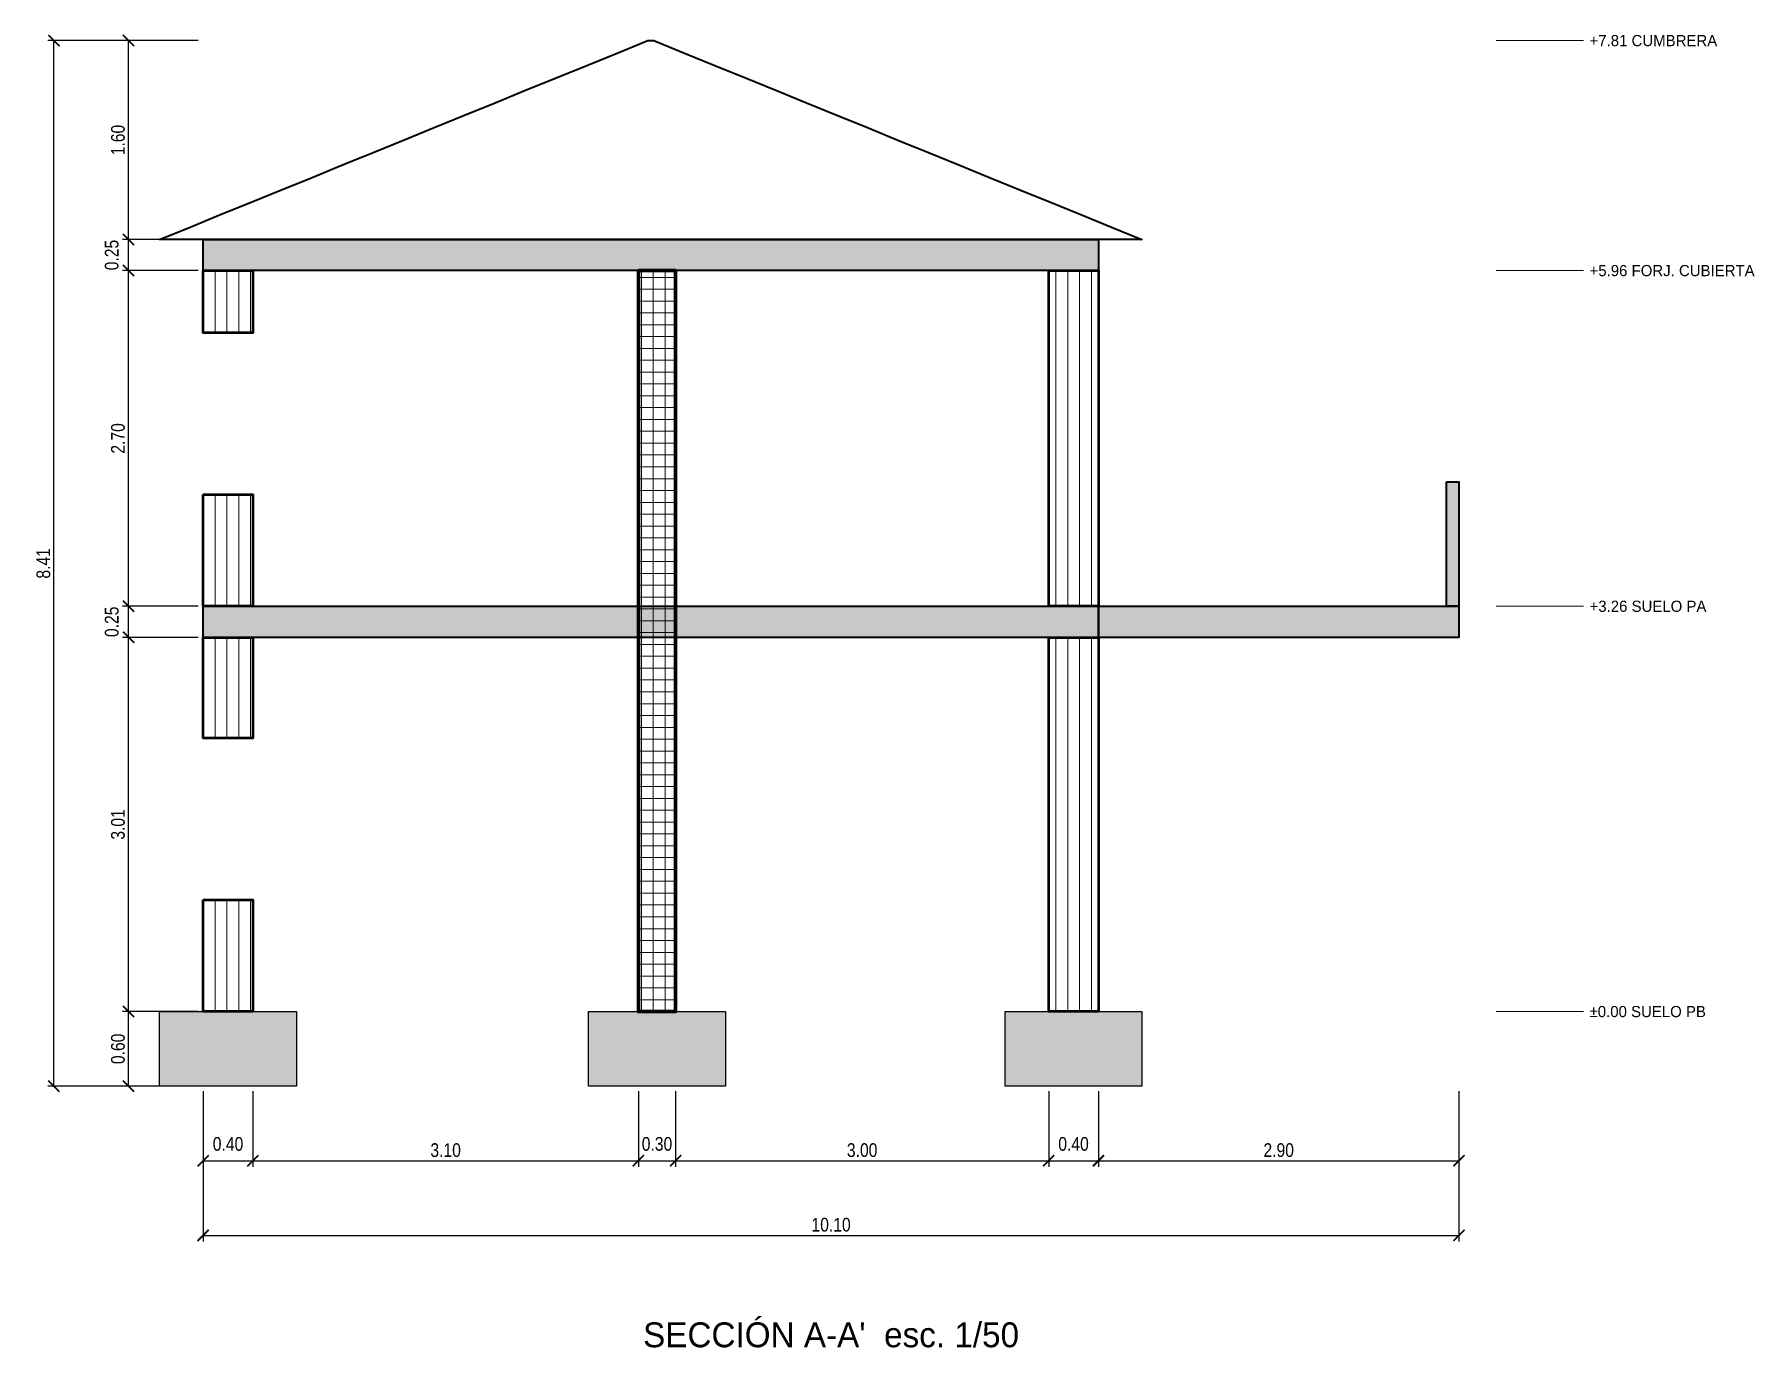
# Model space of a CAD drawing. Header units: millimetres. Extents: x -1357 to 12477, y -2703 to 7860.
import ezdxf
from ezdxf.enums import TextEntityAlignment as Align

# ---------------------------------------------------------------- set-up
doc = ezdxf.new("R2010")
doc.units = ezdxf.units.MM
for name, color, linetype, lineweight in [('antepecho', 7, 'Continuous', 35), ('cimentacion', 8, 'Continuous', 25), ('COTAS', 3, 'Continuous', 13), ('cubierta', 6, 'Continuous', 35), ('forjado_cubierta', 5, 'Continuous', 35), ('forjado_PB_PA', 5, 'Continuous', 35), ('losa_terraza', 5, 'Continuous', 35), ('MURO_CENTRAL', 1, 'Continuous', 70), ('muros_PA', 7, 'Continuous', 50), ('muros_PB', 7, 'Continuous', 50), ('RAYADO_FORJADO', 7, 'Continuous', 9), ('RAYADO_MURO', 7, 'Continuous', 9), ('RAYADO_MURO_CENTRAL', 1, 'Continuous', 9), ('RAYADO_OTROS', 8, 'Continuous', 9), ('TEXTO', 2, 'Continuous', 13)]:
    doc.layers.add(name, color=color, linetype=linetype, lineweight=lineweight)
doc.styles.add('OpenSansCondensed-Light', font='OpenSansCondensed-Light.ttf')
doc.dimstyles.new('EZDXF', dxfattribs={"dimtxt": 0.25, "dimasz": 0.175, "dimexe": 0.375, "dimexo": 0.125, "dimgap": 0.1, "dimtad": 1, "dimlfac": 100, "dimzin": 12, "dimdsep": 46, "dimtxsty": 'OpenSansCondensed-Light', "dimblk": 'ARCHTICK', "dimcen": 2.5, "dimazin": 3, "dimtfac": 0.5, "dimtmove": 2, "dimatfit": 3})

# ---------------------------------------------------------------- blocks, each defined once
blk = doc.blocks.new('_ARCHTICK')
at = {"color": 0, "linetype": 'BYBLOCK', "const_width": 0.15}
blk.add_lwpolyline([(-0.5, -0.5), (0.5, 0.5)], dxfattribs=at)

msp = doc.modelspace()

# ---------------------------------------------------------------- hatches: boundary and pattern name
at = {"layer": 'RAYADO_FORJADO'}
h = msp.add_hatch(color=7, dxfattribs=at)
h.dxf.hatch_style = 1
h.paths.add_polyline_path([(0, 6210), (7200, 6210), (7200, 5960), (0, 5960)])
h = msp.add_hatch(color=7, dxfattribs=at)
h.dxf.hatch_style = 1
h.paths.add_polyline_path([(0, 3260), (7200, 3260), (7200, 3010), (0, 3010)])
h = msp.add_hatch(color=7, dxfattribs=at)
h.dxf.hatch_style = 1
h.paths.add_polyline_path([(7200, 3260), (10100, 3260), (10100, 3010), (7200, 3010)])
at = {"layer": 'RAYADO_MURO'}
h = msp.add_hatch(dxfattribs=at)
h.set_pattern_fill('ANSI31', scale=30, angle=45)
h.paths.add_polyline_path([(0, 5960), (400, 5960), (400, 5460), (0, 5460)])
h = msp.add_hatch(dxfattribs=at)
h.set_pattern_fill('ANSI31', scale=30, angle=45)
h.paths.add_polyline_path([(6800, 5960), (7200, 5960), (7200, 3260), (6800, 3260)])
h = msp.add_hatch(dxfattribs=at)
h.set_pattern_fill('ANSI31', scale=30, angle=45)
h.paths.add_polyline_path([(0, 4160), (400, 4160), (400, 3260), (0, 3260)])
h = msp.add_hatch(dxfattribs=at)
h.set_pattern_fill('ANSI31', scale=30, angle=45)
h.paths.add_polyline_path([(0, 3010), (400, 3010), (400, 2200), (0, 2200)])
h = msp.add_hatch(dxfattribs=at)
h.set_pattern_fill('ANSI31', scale=30, angle=45)
h.paths.add_polyline_path([(6800, 3010), (7200, 3010), (7200, 0), (6800, 0)])
h = msp.add_hatch(dxfattribs=at)
h.set_pattern_fill('ANSI31', scale=30, angle=45)
h.paths.add_polyline_path([(0, 900), (400, 900), (400, 0), (0, 0)])
at = {"layer": 'RAYADO_MURO_CENTRAL'}
h = msp.add_hatch(dxfattribs=at)
h.set_pattern_fill('ANSI37', scale=30, angle=45)
h.paths.add_polyline_path([(3500, 5960), (3800, 5960), (3800, 0), (3500, 0)])
at = {"layer": 'RAYADO_OTROS'}
h = msp.add_hatch(color=7, dxfattribs=at)
h.dxf.hatch_style = 1
h.paths.add_polyline_path([(10000, 4260), (10100, 4260), (10100, 3260), (10000, 3260)])
h = msp.add_hatch(color=8, dxfattribs=at)
h.dxf.hatch_style = 1
h.paths.add_polyline_path([(-350, 0), (750, 0), (750, -600), (-350, -600)])
h = msp.add_hatch(color=8, dxfattribs=at)
h.dxf.hatch_style = 1
h.paths.add_polyline_path([(3100, 0), (4200, 0), (4200, -600), (3100, -600)])
h = msp.add_hatch(color=8, dxfattribs=at)
h.dxf.hatch_style = 1
h.paths.add_polyline_path([(6450, 0), (7550, 0), (7550, -600), (6450, -600)])

# ---------------------------------------------------------------- linework, layer by layer
at = {"layer": 'antepecho'}
msp.add_lwpolyline([(10000, 4260), (10100, 4260), (10100, 3260), (10000, 3260)], close=True, dxfattribs=at)
at = {"layer": 'cimentacion'}
for points in [[(-350, 0), (750, 0), (750, -600), (-350, -600)], [(3100, 0), (4200, 0), (4200, -600), (3100, -600)], [(6450, 0), (7550, 0), (7550, -600), (6450, -600)]]:
    msp.add_lwpolyline(points, close=True, dxfattribs=at)
at = {"layer": 'COTAS'}
for p, q in [((10400, 7810), (11100, 7810)), ((10400, 5960), (11100, 5960)), ((10400, 3260), (11100, 3260)), ((10400, 0), (11100, 0))]:
    msp.add_line(p, q, dxfattribs=at)
at = {"layer": 'cubierta'}
msp.add_lwpolyline([(-350, 6210), (-104.6875, 6310), (140.625, 6410), (385.9375, 6510), (631.25, 6610), (876.5625, 6710), (1121.875, 6810), (1367.1875, 6910), (1612.5, 7010), (1857.8125, 7110), (2103.125, 7210), (2348.4375, 7310), (2593.75, 7410), (2839.0625, 7510), (3084.375, 7610), (3329.6875, 7710), (3575, 7810), (3625, 7810), (3870.3125, 7710), (4115.625, 7610), (4360.9375, 7510), (4606.25, 7410), (4851.5625, 7310), (5096.875, 7210), (5342.1875, 7110), (5587.5, 7010), (5832.8125, 6910), (6078.125, 6810), (6323.4375, 6710), (6568.75, 6610), (6814.0625, 6510), (7059.375, 6410), (7304.6875, 6310), (7550, 6210)], close=True, dxfattribs=at)
at = {"layer": 'forjado_cubierta'}
msp.add_lwpolyline([(0, 6210), (7200, 6210), (7200, 5960), (0, 5960)], close=True, dxfattribs=at)
at = {"layer": 'forjado_PB_PA'}
msp.add_lwpolyline([(0, 3260), (7200, 3260), (7200, 3010), (0, 3010)], close=True, dxfattribs=at)
at = {"layer": 'losa_terraza'}
msp.add_lwpolyline([(7200, 3260), (10100, 3260), (10100, 3010), (7200, 3010)], close=True, dxfattribs=at)
at = {"layer": 'MURO_CENTRAL'}
msp.add_lwpolyline([(3500, 5960), (3800, 5960), (3800, 0), (3500, 0)], close=True, dxfattribs=at)
at = {"layer": 'muros_PA'}
for points in [[(0, 5960), (400, 5960), (400, 5460), (0, 5460)], [(6800, 5960), (7200, 5960), (7200, 3260), (6800, 3260)], [(0, 4160), (400, 4160), (400, 3260), (0, 3260)]]:
    msp.add_lwpolyline(points, close=True, dxfattribs=at)
at = {"layer": 'muros_PB'}
for points in [[(0, 3010), (400, 3010), (400, 2200), (0, 2200)], [(6800, 3010), (7200, 3010), (7200, 0), (6800, 0)], [(0, 900), (400, 900), (400, 0), (0, 0)]]:
    msp.add_lwpolyline(points, close=True, dxfattribs=at)

# ---------------------------------------------------------------- texts
at = {"layer": 'TEXTO'}
for s, p in [('+7.81 CUMBRERA', (11150, 7810)), ('+5.96 FORJ. CUBIERTA', (11150, 5960)), ('+3.26 SUELO PA', (11150, 3260)), ('±0.00 SUELO PB', (11150, 0))]:
    msp.add_text(s, height=90, dxfattribs=at).set_placement(p, align=Align.MIDDLE_LEFT)
msp.add_text("SECCIÓN A-A'  esc. 1/50", height=200, dxfattribs=at).set_placement((5050, -2600), align=Align.MIDDLE_CENTER)

# ---------------------------------------------------------------- dimensions: what is measured, and where the dimension line sits
at = {"layer": 'COTAS'}
for base, p1, p2, text in [((-1200, -600), (0, -600), (0, 7810), '8.41'), ((-600, 6210), (0, 6210), (0, 7810), '1.60'), ((-600, 5960), (0, 5960), (0, 6210), '0.25'), ((-600, 3260), (0, 3260), (0, 5960), '2.70'), ((-600, 3010), (0, 3010), (0, 3260), '0.25'), ((-600, 0), (0, 0), (0, 3010), '3.01'), ((-600, -600), (0, -600), (0, 0), '0.60')]:
    msp.add_linear_dim(base=base, p1=p1, p2=p2, angle=90, text=text, dimstyle='EZDXF', override={"dimtxt": 110, "dimasz": 90, "dimexe": 50, "dimexo": 40, "dimgap": 30, "dimtad": 1, "dimclrt": 3}, dxfattribs=at).render()
for base, p1, p2, text in [((0, -1200), (0, -600), (400, -600), '0.40'), ((0, -1800), (0, -600), (10100, -600), '10.10'), ((400, -1200), (400, -600), (3500, -600), '3.10'), ((3500, -1200), (3500, -600), (3800, -600), '0.30'), ((3800, -1200), (3800, -600), (6800, -600), '3.00'), ((6800, -1200), (6800, -600), (7200, -600), '0.40'), ((7200, -1200), (7200, -600), (10100, -600), '2.90')]:
    msp.add_linear_dim(base=base, p1=p1, p2=p2, text=text, dimstyle='EZDXF', override={"dimtxt": 110, "dimasz": 90, "dimexe": 50, "dimexo": 40, "dimgap": 30, "dimtad": 1, "dimclrt": 3}, dxfattribs=at).render()

doc.saveas('drawing.dxf')
